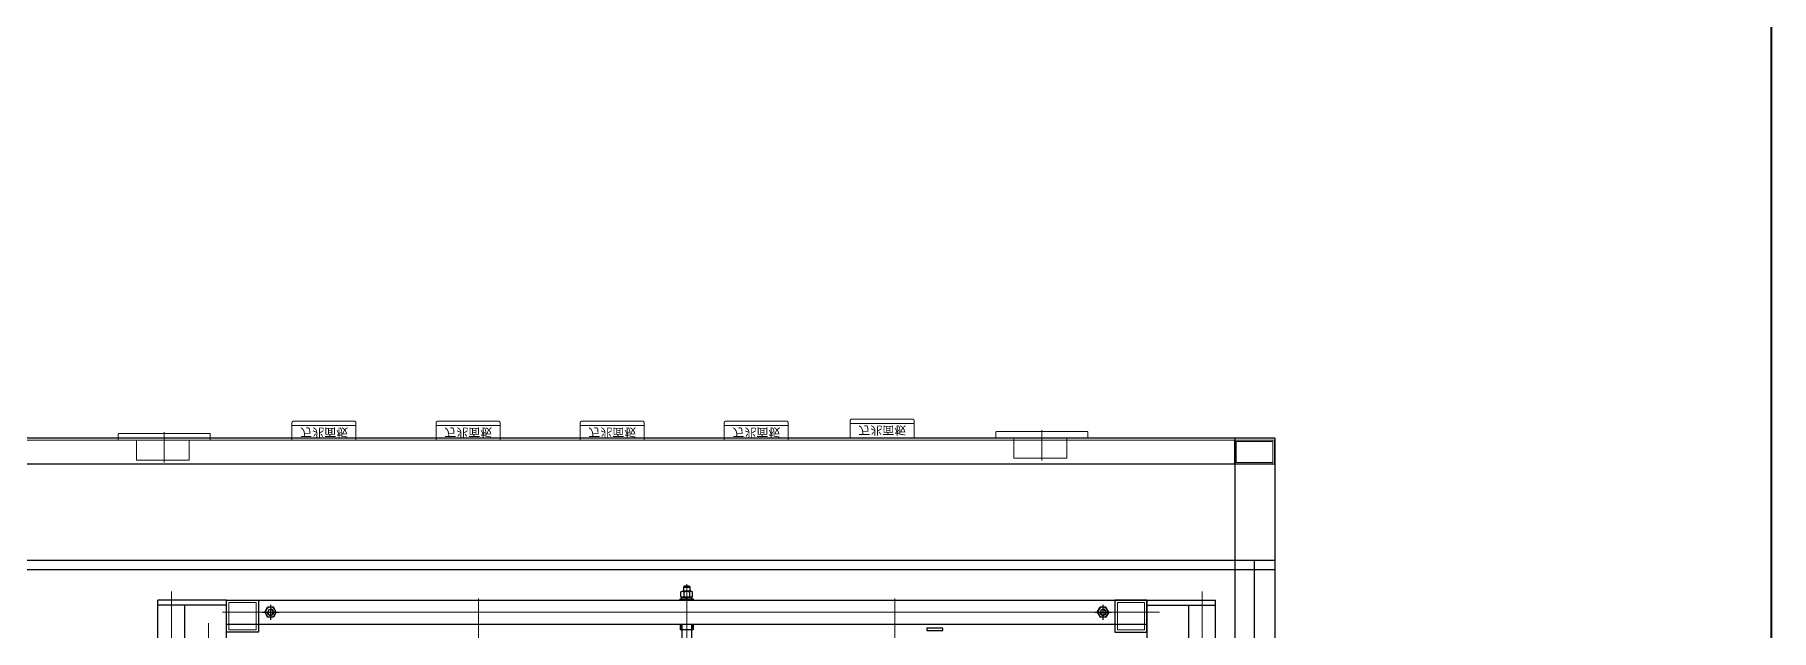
# Model space of a CAD drawing. Extents: x 539033 to 804858, y 468425 to 1263560.
# Drawn here: x 744876 to 747046, y 492061 to 492804 of the extents above; entities that cross this region are included whole.
import ezdxf

# ---------------------------------------------------------------- set-up
doc = ezdxf.new("R2010")
doc.units = 0
doc.header["$LTSCALE"] = 1000
doc.header["$MEASUREMENT"] = 0
for name, pattern in [('0', [0, 0]), ('ACAD_ISO02W100', [15, 12, -3]), ('ACAD_ISO04W100', [30, 24, -3, 0, -3]), ('ACAD_ISO05W100', [33, 24, -3, 0, -3, 0, -3]), ('ACAD_ISO10W100', [18.5, 12, -3, 0.5, -3]), ('DASHDOT', [25.4, 12.7, -6.35, 0, -6.35]), ('SOLID', [0])]:
    doc.linetypes.add(name, pattern=pattern)
doc.layers.get('0').update_dxf_attribs({"linetype": 'CONTINUOUS'})
doc.layers.add('1', color=1, linetype='DASHDOT')
doc.layers.add('5剖面线层', color=2, linetype='CONTINUOUS')
for name, color, linetype, lineweight in [('3', 7, 'ACAD_ISO04W100', 15), ('中心线', 1, 'ACAD_ISO10W100', 15), ('双点划线', 7, 'ACAD_ISO05W100', 15), ('标注', 7, 'SOLID', 15), ('点划线', 1, 'ACAD_ISO04W100', 15), ('粗实线', 7, '0', 30), ('虚线', 6, 'ACAD_ISO02W100', 18)]:
    doc.layers.add(name, color=color, linetype=linetype, lineweight=lineweight)
doc.styles.add('标准', font='', dxfattribs={"width": 0.667})
doc.styles.get('标准').set_extended_font_data('FangSong_GB2312')

# ---------------------------------------------------------------- blocks, each defined once
blk = doc.blocks.new('A$C513352F2')
at = {"layer": '点划线'}
blk.add_line((68.9, 0), (68.9, 1086.9), dxfattribs=at)
at = {"layer": '粗实线', "color": 5}
for p, q in [((0, 1070.9), (85.7, 1070.9)), ((0, 1064.9), (85.7, 1064.9)), ((52.2, 1064.9), (52.2, 16.9)), ((85.7, 1070.9), (85.7, 10.9)), ((0, 16.9), (85.7, 16.9)), ((0, 10.9), (85.7, 10.9))]:
    blk.add_line(p, q, dxfattribs=at)
blk = doc.blocks.new('A$C458447FD')
at = {"layer": '标注'}
h = blk.add_hatch(dxfattribs=at)
h.set_pattern_fill('ANSI31', color=3, scale=0.5)
h.set_pattern_definition([(45, (-117.9495, 9.9451), (-1.122532, 1.122532), [])])
h.paths.add_polyline_path([(792.3, 50.1), (794, 50.1), (794, 57.1), (792.3, 57.1)])
h.paths.add_polyline_path([(778, 50.1), (779.8, 50.1), (779.8, 57.1), (778, 57.1)])
for p, q in [((258.8, 35.1), (262.4, 41.4)), ((258.8, 35.1), (262.4, 28.9)), ((269.6, 41.4), (262.4, 41.4)), ((269.6, 28.9), (262.4, 28.9)), ((273.2, 35.1), (269.6, 41.4)), ((273.2, 35.1), (269.6, 28.9)), ((1298.8, 35.1), (1302.4, 41.4)), ((1298.8, 35.1), (1302.4, 28.9)), ((1309.6, 41.4), (1302.4, 41.4)), ((1309.6, 28.9), (1302.4, 28.9)), ((1313.2, 35.1), (1309.6, 41.4)), ((1313.2, 35.1), (1309.6, 28.9)), ((794, 20.1), (778, 20.1)), ((778, 20.1), (778, 18.5)), ((778, 18.5), (794, 18.5)), ((778.8, 15.9), (778.8, 9.5)), ((779.6, 18.5), (792.5, 18.5)), ((779.6, 18.5), (779.6, 16.4)), ((779.6, 16.4), (792.5, 16.4)), ((791.4, 16.4), (780.6, 16.4)), ((791.4, 8.9), (780.6, 8.9)), ((782.4, 9.5), (782.4, 15.9)), ((785.5, 18.5), (784.9, 16.4)), ((786.5, 18.3), (786, 16.4)), ((786.6, 18.5), (786.5, 18.3)), ((789.6, 9.5), (789.6, 15.9)), ((792.5, 18.5), (792.5, 16.4)), ((793.2, 15.9), (793.2, 9.5)), ((794, 18.5), (794, 20.1))]:
    blk.add_line(p, q)
for centre, radius in [((266, 35.1), 6.23), ((266, 35.1), 3.4), ((1306, 35.1), 6.23), ((1306, 35.1), 3.4)]:
    blk.add_circle(centre, radius)
for centre, radius, start, end in [((780.6, 13.2), 3.21, 55.9063, 124.0937), ((780.6, 12.1), 3.21, 235.9063, 304.0937), ((786, 4.4), 12, 72.5674, 107.4326), ((786, 20.9), 12, 252.5674, 287.4326), ((791.4, 13.2), 3.21, 55.9063, 124.0937), ((791.4, 12.1), 3.21, 235.9063, 304.0937)]:
    blk.add_arc(centre, radius, start, end)
at = {"layer": '1', "linetype": 'DASHDOT'}
for p, q in [((266, 25.9), (266, 44.4)), ((1306, 25.9), (1306, 44.4)), ((255.8, 35.1), (276.2, 35.1)), ((1295.8, 35.1), (1316.2, 35.1))]:
    blk.add_line(p, q, dxfattribs=at)
at = {"layer": '3'}
for centre in [(266, 35.1), (1306, 35.1)]:
    blk.add_arc(centre, 4, 270, 190, dxfattribs=at)
at = {"layer": '点划线'}
for p, q in [((526, 17.9), (526, 1044.2)), ((1046, 17.9), (1046, 1044.2)), ((188.4, 48.9), (188.4, 109.3)), ((786, 0), (786, 94.6)), ((206, 35.1), (1376.8, 35.1))]:
    blk.add_line(p, q, dxfattribs=at)
at = {"layer": '粗实线'}
for p, q in [((780, 50.1), (780, 94.1)), ((792, 50.1), (792, 94.1)), ((211, 50.1), (1361, 50.1)), ((794, 57.1), (778, 57.1)), ((778, 50.1), (778, 57.1)), ((779.8, 50.1), (779.8, 57.1)), ((792.3, 50.1), (792.3, 57.1)), ((794, 50.1), (794, 57.1)), ((782, 3.6), (782, 8.9)), ((783, 2.6), (782, 3.6)), ((782, 3.6), (790, 3.6)), ((789, 2.6), (783, 2.6)), ((789, 2.6), (790, 3.6)), ((790, 3.6), (790, 8.9))]:
    blk.add_line(p, q, dxfattribs=at)
for points in [[(211, 20.1), (1361, 20.1), (1361, 1080.1), (211, 1080.1)], [(251, 60.1), (211, 60.1), (211, 20.1), (251, 20.1)], [(1321, 60.1), (1361, 60.1), (1361, 20.1), (1321, 20.1)]]:
    blk.add_lwpolyline(points, close=True, dxfattribs=at)
at = {"layer": '粗实线', "color": 4}
blk.add_lwpolyline([(1106, 58.1), (1106, 55.1), (1086, 55.1), (1086, 58.1)], close=True, dxfattribs=at)
at = {"layer": '虚线'}
for points in [[(248, 57.1), (214, 57.1), (214, 23.1), (248, 23.1)], [(1324, 57.1), (1358, 57.1), (1358, 23.1), (1324, 23.1)]]:
    blk.add_lwpolyline(points, close=True, dxfattribs=at)
at = {"layer": '标注', "xscale": -1}
blk.add_blockref('A$C513352F2', (211, 9.2), dxfattribs=at)
at = {"layer": '标注'}
blk.add_blockref('A$C513352F2', (1361, 9.2), dxfattribs=at)
blk = doc.blocks.new('A$C6194237F')
at = {"layer": '虚线', "color": 2, "ltscale": 100}
for points in [[(0, 0), (50, 0), (50, 30), (0, 30)], [(2, 2), (48, 2), (48, 28), (2, 28)]]:
    blk.add_lwpolyline(points, close=True, dxfattribs=at)
blk = doc.blocks.new('A$C79CB2A9E')
at = {"layer": '中心线', "color": 1, "ltscale": 100}
blk.add_line((57.5, 0), (57.5, 38), dxfattribs=at)
at = {"layer": '双点划线', "color": 4, "ltscale": 100}
blk.add_lwpolyline([(22.7, 35), (22.7, 10), (88.7, 10), (88.7, 35)], close=True, dxfattribs=at)
blk.add_lwpolyline([(0.5, 2), (114.5, 2, 0.414214), (115, 2.5), (115, 10), (0, 10), (0, 2.5, 0.414214)], format="xyb", close=True, dxfattribs=at)
blk = doc.blocks.new('A$C5FBC7258')
at = {"layer": '双点划线', "color": 4, "ltscale": 100}
for p, q in [((80, 23.5), (0, 23.5)), ((80, 5.5), (0, 5.5))]:
    blk.add_line(p, q, dxfattribs=at)
blk.add_lwpolyline([(0, 23.5), (0, 2, 0.414214), (2, 0), (78, 0, 0.414214), (80, 2), (80, 23.5)], format="xyb", dxfattribs=at)
at = {"layer": '双点划线', "color": 4, "ltscale": 100, "insert": (10.3, 7.6), "char_height": 10, "width": 252.838, "attachment_point": 7, "style": '标准'}
blk.add_mtext('{\\W1.1;万兆面板}', dxfattribs=at)

msp = doc.modelspace()

# ---------------------------------------------------------------- linework, layer by layer
at = {"layer": '5剖面线层', "color": 5, "lineweight": 40, "ltscale": 100}
msp.add_lwpolyline([(726513.9, 493138), (747045.5, 493138), (747045.5, 490589.2), (726513.9, 490589.2)], close=True, dxfattribs=at)
at = {"layer": '粗实线', "color": 0, "ltscale": 100}
for p, q in [((746425.2, 492300.9), (743275.2, 492300.9)), ((746375.2, 492300.9), (746375.2, 491866.6)), ((746425.2, 492300.9), (746425.2, 491866.6)), ((746425.2, 492268.4), (743275.2, 492268.4))]:
    msp.add_line(p, q, dxfattribs=at)
at = {"layer": '粗实线', "color": 6, "ltscale": 100}
for p, q in [((746425.2, 492148.2), (743275.2, 492148.2)), ((746425.2, 492136.2), (743275.2, 492136.2)), ((746399.8, 491998.2), (746399.8, 492148.2))]:
    msp.add_line(p, q, dxfattribs=at)
at = {"layer": '虚线', "color": 2, "ltscale": 100}
msp.add_line((746425.2, 492298.4), (743275.2, 492298.4), dxfattribs=at)

# ---------------------------------------------------------------- block references
at = {"color": 0, "ltscale": 100, "xscale": -1, "rotation": 180}
msp.add_blockref('A$C458447FD', (744904.5, 492118.5), dxfattribs=at)
at = {"layer": '粗实线', "color": 0, "ltscale": 100, "xscale": -1, "rotation": 180}
for name, p in [('A$C5FBC7258', (745894.6, 492324.4)), ('A$C79CB2A9E', (744980.3, 492308.4)), ('A$C5FBC7258', (745197.3, 492321.9)), ('A$C5FBC7258', (745377.3, 492321.9)), ('A$C5FBC7258', (745557.3, 492321.9)), ('A$C5FBC7258', (745737.3, 492321.9)), ('A$C79CB2A9E', (746076.6, 492310.9))]:
    msp.add_blockref(name, p, dxfattribs=at)
at = {"layer": '粗实线', "color": 0, "ltscale": 100}
msp.add_blockref('A$C6194237F', (746374.8, 492268.4), dxfattribs=at)

doc.saveas('drawing.dxf')
